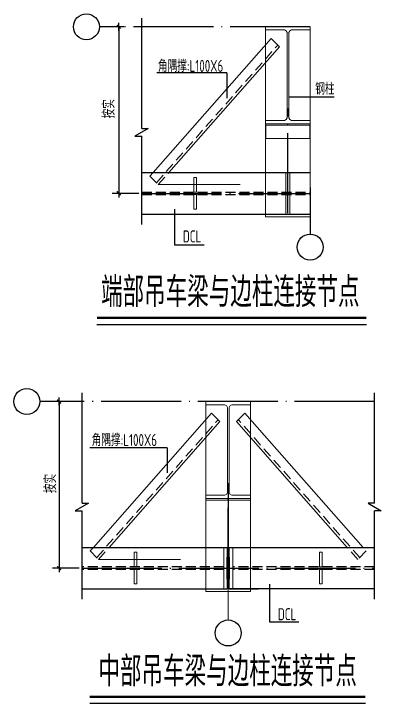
# Model space of a CAD drawing. Extents: x 8844666 to 9156203, y 1662182 to 2655606.
# Drawn here: x 9131590 to 9145380, y 2193383 to 2219242 of the extents above; entities that cross this region are included whole.
import ezdxf
from ezdxf.enums import TextEntityAlignment as Align

# ---------------------------------------------------------------- set-up
doc = ezdxf.new("R2010")
doc.units = 0
doc.header["$LTSCALE"] = 1000
doc.header["$MEASUREMENT"] = 0
for name, pattern in [('CENTERX2', [101.6, 63.5, -12.7, 12.7, -12.7]), ('DASH', [0.35, 0.25, -0.1]), ('DOTE', [2.42, 2, -0.2, 0.02, -0.2]), ('HIDDEN', [0.375, 0.25, -0.125])]:
    doc.linetypes.add(name, pattern=pattern)
doc.layers.get('0').update_dxf_attribs({"linetype": 'CONTINUOUS'})
for name, color, linetype in [('AXIS', 3, 'CONTINUOUS'), ('AXIS_TEXT', 7, 'CONTINUOUS'), ('DIM_SYMB', 3, 'CONTINUOUS'), ('DOTE', 8, 'DOTE'), ('PUB_DIM', 3, 'CONTINUOUS'), ('PUB_TEXT', 7, 'CONTINUOUS'), ('卫浴', 7, 'CONTINUOUS')]:
    doc.layers.add(name, color=color, linetype=linetype)
for name, color, linetype, lineweight in [('杜鹃', 7, 'CONTINUOUS', 13), ('标注', 4, 'CONTINUOUS', 20), ('轴线', 1, 'CENTERX2', 13)]:
    doc.layers.add(name, color=color, linetype=linetype, lineweight=lineweight)
doc.styles.add('COMPLEX', font='COMPLEX')
doc.styles.add('TSSD_REIN', font='atssdeng.shx', dxfattribs={"width": 0.7, "bigfont": 'atssdchn.shx'})

# ---------------------------------------------------------------- blocks, each defined once
blk = doc.blocks.new('_DIMX')
blk.add_line((-150, 0), (150, 0))
at = {"const_width": 50}
blk.add_lwpolyline([(-70, -70), (70, 70)], dxfattribs=at)
blk = doc.blocks.new('_AXISO')
blk.add_circle((0, 0), 0.5)
at = {"layer": 'AXIS_TEXT', "style": 'COMPLEX', "width": 1.041667}
blk.add_attdef('A', text='', height=0.56, dxfattribs=at).set_placement((-0.25, -0.28), (0.25, -0.28), align=Align.FIT)
blk = doc.blocks.new('3G1H5H5HGJ')
at = {"color": 1, "lineweight": 15, "ltscale": 0.5}
for p, q in [((6243246, 1887630), (6242131, 1887630)), ((6243246, 1887630), (6242131, 1887630)), ((6242131, 1887630), (6242131, 1885337)), ((6243246, 1887630), (6242131, 1887630)), ((6243246, 1887630), (6242131, 1887630)), ((6243246, 1887630), (6243246, 1885337)), ((6243246, 1887296), (6242131, 1887296)), ((6242131, 1885337), (6243246, 1885337))]:
    blk.add_line(p, q, dxfattribs=at)
at = {"lineweight": 15}
blk.add_line((6243246, 1887630), (6242131, 1887630), dxfattribs=at)
blk.add_line((6243246, 1887630), (6242131, 1887630), dxfattribs=at)
blk.add_line((6243246, 1887630), (6242131, 1887630), dxfattribs=at)
blk.add_line((6243246, 1887630), (6242131, 1887630), dxfattribs=at)
for p, q in [((6239031, 1886440), (6243246, 1886440)), ((6239031, 1885405), (6243246, 1885405))]:
    blk.add_line(p, q)
at = {"linetype": 'DASH'}
for p, q in [((6239031, 1885954), (6243246, 1885954)), ((6239031, 1885890), (6243246, 1885890))]:
    blk.add_line(p, q, dxfattribs=at)
blk.add_ellipse((6243246, 1884578), major_axis=(-2, 325), ratio=1, start_param=4.706391, end_param=10.989576)
at = {"layer": 'DIM_SYMB'}
for p, q in [((6239031, 1887545), (6239031, 1890304)), ((6239190, 1887545), (6238861, 1887350)), ((6239031, 1887545), (6239190, 1887545)), ((6238861, 1887350), (6239031, 1887350)), ((6239031, 1885144), (6239031, 1887350)), ((6237912, 1882646), (6244652, 1882646))]:
    blk.add_line(p, q, dxfattribs=at)
at = {"layer": 'DIM_SYMB', "const_width": 60}
blk.add_lwpolyline([(6237912, 1882806), (6244652, 1882806)], dxfattribs=at)
at = {"layer": 'DOTE'}
for p, q in [((6243246, 1890087), (6237972, 1890087)), ((6242689, 1885427), (6242689, 1888045)), ((6243246, 1886064), (6243246, 1884903)), ((6239031, 1885922), (6243246, 1885922))]:
    blk.add_line(p, q, dxfattribs=at)
at = {"layer": 'PUB_DIM'}
for p, q in [((6238592, 1890087), (6238288, 1890087)), ((6238457, 1890087), (6238457, 1885923)), ((6238963, 1885922), (6238288, 1885922))]:
    blk.add_line(p, q, dxfattribs=at)
at = {"layer": 'PUB_TEXT'}
for p, q in [((6241160, 1888933), (6239409, 1888933)), ((6241160, 1888933), (6241160, 1888303)), ((6242711, 1888335), (6243844, 1888335)), ((6239849, 1885523), (6239849, 1884638)), ((6239849, 1884638), (6240590, 1884638))]:
    blk.add_line(p, q, dxfattribs=at)
at = {"layer": '卫浴', "lineweight": 25}
for p, q in [((6242131, 1887630), (6242131, 1887296)), ((6243246, 1887296), (6243246, 1887630))]:
    blk.add_line(p, q, dxfattribs=at)
at = {"layer": '杜鹃', "color": 3}
blk.add_line((6239446, 1886139), (6241492, 1886139), dxfattribs=at)
at = {"layer": '标注'}
for p, q in [((6242131, 1890087), (6242131, 1890007)), ((6242131, 1890087), (6243139, 1890087)), ((6242131, 1890007), (6242131, 1887630)), ((6242131, 1890007), (6242601, 1890007)), ((6242601, 1890007), (6242643, 1889986)), ((6242777, 1890007), (6242734, 1889986)), ((6243246, 1890007), (6242777, 1890007)), ((6243246, 1890087), (6243246, 1890007)), ((6243246, 1890007), (6243246, 1887630)), ((6242643, 1889986), (6242667, 1889942)), ((6242667, 1889942), (6242667, 1887809)), ((6242734, 1889986), (6242711, 1889942)), ((6242711, 1887809), (6242711, 1889942)), ((6239314, 1886440), (6242270, 1889796)), ((6242270, 1889796), (6242481, 1889585)), ((6242481, 1889585), (6239711, 1886440)), ((6242601, 1887744), (6242643, 1887765)), ((6242643, 1887765), (6242667, 1887809)), ((6242734, 1887765), (6242711, 1887809)), ((6242777, 1887744), (6242734, 1887765)), ((6242131, 1887744), (6242601, 1887744)), ((6242131, 1887664), (6243246, 1887664)), ((6242131, 1887630), (6243246, 1887630)), ((6242131, 1887630), (6243246, 1887630)), ((6242131, 1887630), (6243246, 1887630)), ((6242131, 1887630), (6243246, 1887630)), ((6242131, 1887630), (6243246, 1887630)), ((6242131, 1887630), (6243246, 1887630)), ((6242131, 1887630), (6243246, 1887630)), ((6243246, 1887744), (6242777, 1887744)), ((6242641, 1886440), (6242641, 1885954)), ((6242736, 1885954), (6242736, 1886440)), ((6240339, 1886318), (6240404, 1886318)), ((6240339, 1885954), (6240339, 1886318)), ((6240404, 1886318), (6240404, 1885954)), ((6240404, 1885954), (6240339, 1885954)), ((6240339, 1885890), (6240339, 1885526)), ((6240404, 1885890), (6240339, 1885890)), ((6240404, 1885526), (6240404, 1885890)), ((6242641, 1885954), (6242736, 1885954)), ((6242641, 1885890), (6242736, 1885890)), ((6242641, 1885405), (6242641, 1885890)), ((6242736, 1885890), (6242736, 1885405)), ((6240339, 1885526), (6240404, 1885526)), ((6242641, 1885405), (6242736, 1885405))]:
    blk.add_line(p, q, dxfattribs=at)
at = {"layer": '轴线', "linetype": 'HIDDEN'}
for p, q in [((6239399, 1886185), (6242434, 1889631)), ((6239314, 1886440), (6239238, 1886353)), ((6239446, 1886139), (6239711, 1886440)), ((6239238, 1886353), (6239446, 1886139))]:
    blk.add_line(p, q, dxfattribs=at)
at = {"layer": 'AXIS', "xscale": 649.3357763439417, "yscale": 649.3357764557004, "zscale": 649.3357764544205}
blk.add_blockref('_AXISO', (6237647, 1890087), dxfattribs=at)
at = {"layer": 'PUB_DIM', "xscale": 0.6763914338080212, "yscale": 0.6763914336916059, "zscale": 0.676391433806688}
for p, rotation in [((6238457, 1890087), 90), ((6238457, 1885922), 270)]:
    blk.add_blockref('_DIMX', p, dxfattribs=dict(at, rotation=rotation))
at = {"layer": 'PUB_TEXT', "style": 'TSSD_REIN', "width": 0.7}
blk.add_text('角隅撑:L100X6', height=300, dxfattribs=at).set_placement((6239437, 1888958))
at = {"layer": 'PUB_TEXT', "style": 'TSSD_REIN'}
for s, height, width, p in [('钢柱', 300, 0.7, (6243614, 1888686)), ('DCL', 300, 0.7, (6240292, 1884996)), ('端部吊车梁与边柱连接节点', 750.37, 0.755998, (6241248, 1883829))]:
    blk.add_text(s, height=height, dxfattribs=dict(at, width=width)).set_placement(p, align=Align.TOP_CENTER)
at = {"layer": 'PUB_TEXT', "style": 'TSSD_REIN', "width": 0.7}
blk.add_text('按实', height=300, rotation=90, dxfattribs=at).set_placement((6238356, 1887796))
blk = doc.blocks.new('32F1G53F4G5H4')
at = {"color": 1, "lineweight": 15, "ltscale": 0.5}
for p, q in [((6249262, 1887760), (6249262, 1887425)), ((6250377, 1887715), (6249262, 1887715)), ((6250377, 1887425), (6250377, 1887760)), ((6249262, 1887425), (6249262, 1885433)), ((6250377, 1887425), (6250377, 1885433)), ((6249262, 1885433), (6250377, 1885433))]:
    blk.add_line(p, q, dxfattribs=at)
for p, q in [((6246162, 1886536), (6253478, 1886536)), ((6246162, 1885501), (6249795, 1885501)), ((6253478, 1885501), (6249844, 1885501)), ((6249844, 1885501), (6250574, 1885501))]:
    blk.add_line(p, q)
at = {"linetype": 'DASH'}
for p, q in [((6249706, 1886051), (6246162, 1886051)), ((6253478, 1886051), (6249933, 1886051)), ((6249706, 1885986), (6246162, 1885986)), ((6253478, 1885986), (6249933, 1885986))]:
    blk.add_line(p, q, dxfattribs=at)
blk.add_ellipse((6249820, 1884396), major_axis=(-2, 325), ratio=1, start_param=4.706391, end_param=10.989576)
at = {"layer": 'DIM_SYMB'}
for p, q in [((6246162, 1887641), (6246162, 1890401)), ((6253478, 1887641), (6253478, 1890401)), ((6246321, 1887641), (6245992, 1887447)), ((6246162, 1887641), (6246321, 1887641)), ((6253319, 1887641), (6253647, 1887447)), ((6253478, 1887641), (6253319, 1887641)), ((6245992, 1887447), (6246162, 1887447)), ((6246162, 1885241), (6246162, 1887447)), ((6253647, 1887447), (6253478, 1887447)), ((6253478, 1885241), (6253478, 1887447))]:
    blk.add_line(p, q, dxfattribs=at)
at = {"layer": 'DIM_SYMB', "const_width": 60}
blk.add_lwpolyline([(6246355, 1882800), (6253251, 1882800)], dxfattribs=at)
at = {"layer": 'DIM_SYMB'}
blk.add_lwpolyline([(6246355, 1882640), (6253251, 1882640)], dxfattribs=at)
at = {"layer": 'DOTE'}
for p, q in [((6253478, 1890184), (6245103, 1890184)), ((6249820, 1885523), (6249820, 1888141)), ((6249820, 1888004), (6249820, 1885523)), ((6246162, 1886018), (6253478, 1886018))]:
    blk.add_line(p, q, dxfattribs=at)
at = {"layer": 'DOTE', "lineweight": 13, "ltscale": 1500}
blk.add_line((6249820, 1884721), (6249820, 1886578), dxfattribs=at)
at = {"layer": 'PUB_DIM'}
for p, q in [((6245723, 1890184), (6245419, 1890184)), ((6245588, 1890183), (6245588, 1886019)), ((6246094, 1886018), (6245419, 1886018))]:
    blk.add_line(p, q, dxfattribs=at)
at = {"layer": 'PUB_TEXT'}
for p, q in [((6248291, 1889029), (6246357, 1889029)), ((6248291, 1889029), (6248291, 1888400)), ((6249795, 1885744), (6249795, 1886293)), ((6249795, 1886293), (6249844, 1886293)), ((6249844, 1886293), (6249844, 1885744)), ((6249844, 1885744), (6249795, 1885744)), ((6250849, 1885619), (6250849, 1884673)), ((6250849, 1884673), (6251590, 1884673))]:
    blk.add_line(p, q, dxfattribs=at)
at = {"layer": '杜鹃', "color": 3}
blk.add_line((6246577, 1886235), (6248623, 1886235), dxfattribs=at)
at = {"layer": '标注'}
for p, q in [((6249262, 1890184), (6249262, 1890103)), ((6249262, 1890184), (6250270, 1890184)), ((6250377, 1890184), (6250377, 1890103)), ((6249262, 1890103), (6249262, 1887760)), ((6249262, 1890103), (6249732, 1890103)), ((6249732, 1890103), (6249775, 1890083)), ((6249775, 1890083), (6249798, 1890038)), ((6249798, 1890038), (6249798, 1887905)), ((6249865, 1890083), (6249842, 1890038)), ((6249842, 1887905), (6249842, 1890038)), ((6249908, 1890103), (6249865, 1890083)), ((6250377, 1890103), (6249908, 1890103)), ((6250377, 1890103), (6250377, 1887760)), ((6246445, 1886536), (6249401, 1889892)), ((6249401, 1889892), (6249612, 1889681)), ((6250239, 1889892), (6250027, 1889681)), ((6253194, 1886536), (6250239, 1889892)), ((6249612, 1889681), (6246842, 1886536)), ((6250027, 1889681), (6252797, 1886536)), ((6249262, 1887841), (6249732, 1887841)), ((6249732, 1887841), (6249775, 1887861)), ((6249775, 1887861), (6249798, 1887905)), ((6249865, 1887861), (6249842, 1887905)), ((6249908, 1887841), (6249865, 1887861)), ((6250377, 1887841), (6249908, 1887841)), ((6249262, 1887760), (6250377, 1887760)), ((6247470, 1886414), (6247535, 1886414)), ((6247470, 1886051), (6247470, 1886414)), ((6247535, 1886414), (6247535, 1886051)), ((6249706, 1886536), (6249706, 1886051)), ((6249795, 1886051), (6249795, 1886536)), ((6249844, 1886051), (6249844, 1886536)), ((6249933, 1886536), (6249933, 1886051)), ((6252170, 1886414), (6252104, 1886414)), ((6252104, 1886414), (6252104, 1886051)), ((6252170, 1886051), (6252170, 1886414)), ((6247535, 1886051), (6247470, 1886051)), ((6249706, 1885501), (6249706, 1886051)), ((6249933, 1885501), (6249933, 1886051)), ((6252104, 1886051), (6252170, 1886051)), ((6247470, 1885986), (6247470, 1885623)), ((6247535, 1885986), (6247470, 1885986)), ((6247535, 1885623), (6247535, 1885986)), ((6249795, 1885986), (6249795, 1885501)), ((6249844, 1885986), (6249844, 1885501)), ((6252104, 1885986), (6252170, 1885986)), ((6252104, 1885623), (6252104, 1885986)), ((6252170, 1885986), (6252170, 1885623)), ((6247470, 1885623), (6247535, 1885623)), ((6252170, 1885623), (6252104, 1885623)), ((6249773, 1885501), (6249795, 1885501)), ((6249773, 1885501), (6249795, 1885501)), ((6249844, 1885501), (6249867, 1885501)), ((6249867, 1885501), (6249844, 1885501))]:
    blk.add_line(p, q, dxfattribs=at)
at = {"layer": '轴线', "linetype": 'HIDDEN'}
for p, q in [((6246530, 1886282), (6249566, 1889728)), ((6253109, 1886282), (6250074, 1889728)), ((6246445, 1886536), (6246369, 1886449)), ((6246369, 1886449), (6246577, 1886235)), ((6246577, 1886235), (6246842, 1886536)), ((6253062, 1886235), (6252797, 1886536)), ((6253271, 1886449), (6253062, 1886235))]:
    blk.add_line(p, q, dxfattribs=at)
at = {"layer": 'AXIS', "xscale": 649.3357763439417, "yscale": 649.3357764557004, "zscale": 649.3357764544205}
blk.add_blockref('_AXISO', (6244779, 1890184), dxfattribs=at)
at = {"layer": 'PUB_DIM', "xscale": 0.6763914338080212, "yscale": 0.6763914336916059, "zscale": 0.676391433806688}
for p, rotation in [((6245588, 1890184), 90), ((6245588, 1886018), 270)]:
    blk.add_blockref('_DIMX', p, dxfattribs=dict(at, rotation=rotation))
at = {"layer": 'PUB_TEXT', "style": 'TSSD_REIN', "width": 0.7}
blk.add_text('角隅撑:L100X6', height=300, dxfattribs=at).set_placement((6246403, 1889071))
blk.add_text('按实', height=300, rotation=90, dxfattribs=at).set_placement((6245519, 1887892))
at = {"layer": 'PUB_TEXT', "style": 'TSSD_REIN'}
for s, height, width, p in [('DCL', 300, 0.7, (6251292, 1885016)), ('中部吊车梁与边柱连接节点', 750.37, 0.755998, (6249805, 1883809))]:
    blk.add_text(s, height=height, dxfattribs=dict(at, width=width)).set_placement(p, align=Align.TOP_CENTER)

msp = doc.modelspace()

# ---------------------------------------------------------------- block references
at = {"xscale": 1.5, "yscale": 1.5, "zscale": 1.5}
for name, p in [('3G1H5H5HGJ', (-222155.6, -616375.7)), ('32F1G53F4G5H4', (-235090.8, -630577))]:
    msp.add_blockref(name, p, dxfattribs=at)

doc.saveas('drawing.dxf')
